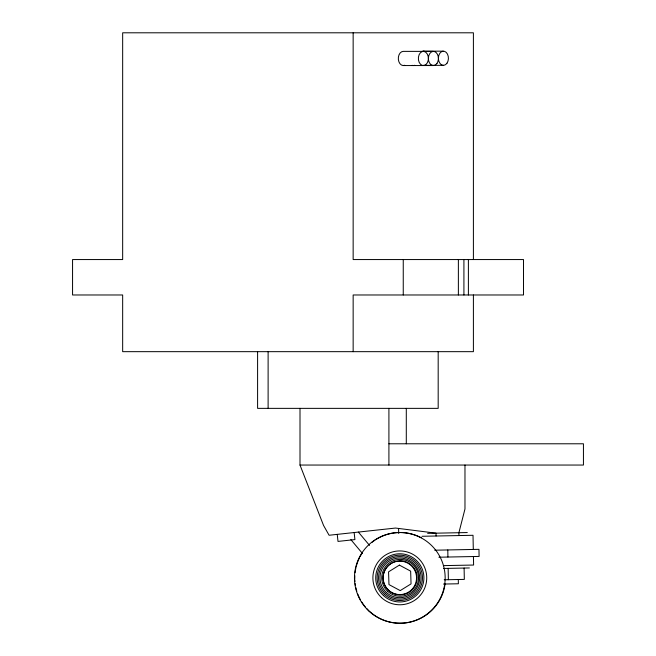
<?xml version="1.0" encoding="UTF-8"?>
<svg xmlns="http://www.w3.org/2000/svg" width="656" height="656" viewBox="0 0 656 656"><rect width="100%" height="100%" fill="white"/><g stroke="black" fill="none" stroke-linecap="round" stroke-linejoin="round"><path stroke-width="0.98" d="M427.622 533.336L467.293 532.557M422.013 536.28L473.017 535.288L473.296 549.457M434.715 550.204L478.962 549.343L479.101 556.427L438.88 557.215M443.382 565.628L473.599 565.037L473.435 556.534M443.563 568.457L469.401 567.957M444.21 579.789L464.325 579.396L464.104 568.063M443.497 584.053L458.372 583.766L458.29 579.51M423.292 51.168L443.333 51.168M433.313 51.373L403.251 51.373A7.085 5.01 -90 0 0 398.364 59.491A7.085 5.01 -90 0 0 404.695 65.28M423.44 65.338L443.481 65.338M403.399 65.551L433.46 65.551M388.91 443.784L583.438 443.784L583.438 465.047L300.005 465.047L300.005 408.36M358.373 532.082L369.558 545.423M350.845 539.601L362.432 553.426M300.005 465.047L323.547 525.44L329.091 535.255L395.519 528.055L436.01 533.172L436.068 536.001M354.15 532.533L354.912 539.585L338.004 541.413L337.241 534.369M398.545 528.433L398.741 533.492M458.962 535.558L458.905 532.721L464.973 508.974L464.973 465.047M447.794 549.949L447.925 557.034M448.146 568.367L448.368 579.707M473.402 259.555L473.402 32.8L122.664 32.8L122.664 259.555L72.562 259.555L72.562 294.979L122.664 294.979L122.664 351.665L473.402 351.665L473.402 294.979M468.392 259.555L468.392 294.979M463.915 259.555L463.915 294.979M458.372 259.555L458.372 294.979M438.183 351.665L438.183 408.36L257.595 408.36L257.595 351.665M406.294 408.36L406.294 443.784M403.251 259.555L403.251 294.979M388.91 408.36L388.91 465.047M353.149 32.8L353.149 259.555L523.504 259.555L523.504 294.979L353.149 294.979L353.149 351.665M268.115 351.665L268.115 408.36M421.997 51.439A7.085 5.01 -90 0 1 424.596 51.381M414.715 65.28A7.085 5.01 -90 0 1 412.124 65.329M445.071 584.02A45.354 45.354 0 0 1 369.344 611.179M368.639 610.506A45.354 45.354 0 0 1 366.573 608.374M365.269 606.874A45.354 45.354 0 0 1 361.784 602.069M360.283 599.518A45.354 45.354 0 0 1 357.791 594.115M356.831 591.318A45.354 45.354 0 0 1 355.823 587.505M355.445 585.554A45.354 45.354 0 0 1 355.15 583.586M354.945 581.61A45.354 45.354 0 0 1 354.83 579.65M354.798 578.666A45.354 45.354 0 0 1 354.847 575.706M355.085 572.729A45.354 45.354 0 0 1 355.913 567.858M356.142 566.907A45.354 45.354 0 0 1 359.57 557.625M360.013 556.755A45.354 45.354 0 0 1 362.005 553.344M371.927 542.381A45.354 45.354 0 0 1 375.134 540.052M375.954 539.519A45.354 45.354 0 0 1 421.267 537.756M428.376 58.564L428.229 60.196A7.085 5.01 -90 0 1 420.553 64.329A7.085 5.01 -90 0 1 420.43 52.718A7.085 5.01 -90 0 1 428.188 56.531L428.376 58.564M399.406 565.111L388.565 571.835L388.967 584.586L400.209 590.605L411.05 583.889L410.648 571.138L399.406 565.111M399.807 560.806L395.42 561.47A17.007 17.007 0 0 0 383.448 581.085A17.007 17.007 0 0 0 401.948 594.721A17.007 17.007 0 0 0 417.142 577.477C417.159 568.383 408.893 560.437 399.807 560.806M447.007 63.189A7.085 5.01 -90 0 0 444.637 51.381A7.085 5.01 -90 0 0 438.593 60.188A7.085 5.01 -90 0 0 447.007 63.189M436.986 63.402A7.085 5.01 -90 0 0 434.616 51.594A7.085 5.01 -90 0 0 428.573 60.393A7.085 5.01 -90 0 0 436.986 63.402M383.448 595.55A24.092 24.092 0 0 0 423.309 583.184A24.092 24.092 0 0 0 392.673 554.853A24.092 24.092 0 0 0 383.448 595.55M388.352 590.064A16.744 16.744 0 0 0 416.109 581.683A16.744 16.744 0 0 0 394.969 561.831A16.744 16.744 0 0 0 388.352 590.064M387.647 591.318A18.401 18.401 0 0 0 418.085 581.88A18.401 18.401 0 0 0 394.691 560.232A18.401 18.401 0 0 0 387.647 591.318M369.016 611.154A45.354 45.354 0 0 0 444.038 587.883A45.354 45.354 0 0 0 386.376 534.542A45.354 45.354 0 0 0 369.016 611.154M381.53 597.624A26.929 26.929 0 0 0 426.072 583.807A26.929 26.929 0 0 0 391.837 552.139A26.929 26.929 0 0 0 381.53 597.624M384.416 594.508A22.673 22.673 0 0 0 421.923 582.872A22.673 22.673 0 0 0 393.092 556.206A22.673 22.673 0 0 0 384.416 594.508M385.375 593.467A21.254 21.254 0 0 0 420.545 582.561A21.254 21.254 0 0 0 393.51 557.559A21.254 21.254 0 0 0 385.375 593.467M386.335 592.425A19.844 19.844 0 0 0 419.159 582.241A19.844 19.844 0 0 0 393.936 558.912A19.844 19.844 0 0 0 386.335 592.425"/></g></svg>
